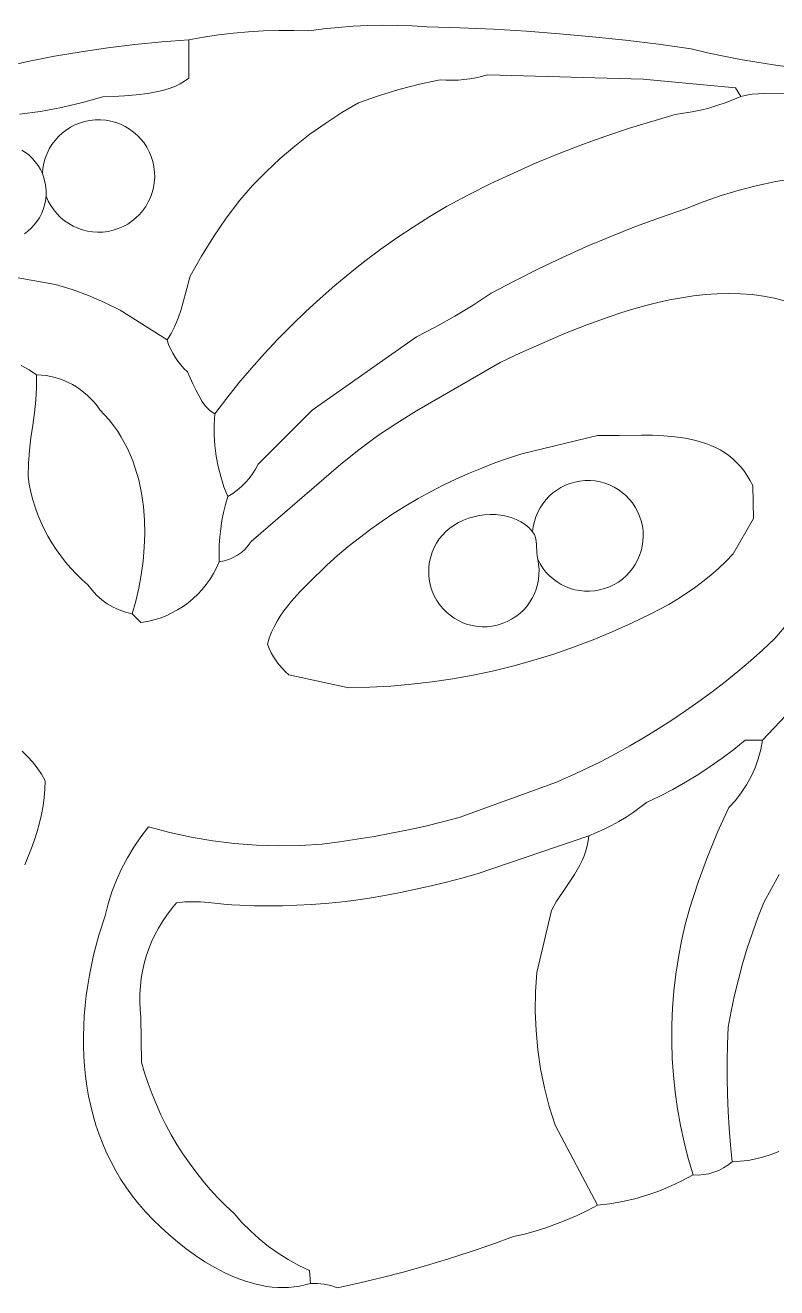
# Model space of a CAD drawing. Header units: inches. Extents: x 37.2 to 70.6, y 17.4 to 61.6.
# Drawn here: x 54.55 to 60.17, y 23.43 to 32.86 of the extents above; entities that cross this region are included whole.
import ezdxf

# ---------------------------------------------------------------- set-up
doc = ezdxf.new("R2010")
doc.units = ezdxf.units.IN
doc.header["$MEASUREMENT"] = 0
doc.layers.add('10_CLOSED_AREAS', color=7, linetype='CONTINUOUS', lineweight=18)
doc.layers.add('20_EXACT_CIRCLES', color=7, linetype='CONTINUOUS', lineweight=18)

msp = doc.modelspace()

# ---------------------------------------------------------------- linework, layer by layer
at = {"layer": '10_CLOSED_AREAS'}
for points in [[(54.3769, 32.5432), (54.5741, 32.588), (54.7723, 32.6278), (54.9714, 32.6624), (55.1714, 32.692), (55.3721, 32.7165), (55.5734, 32.7358), (55.7752, 32.75), (55.8863, 32.7702), (55.9978, 32.7871), (56.1097, 32.8006), (56.222, 32.8107), (56.3345, 32.8174), (56.4472, 32.8207), (56.5599, 32.8206), (56.6727, 32.8171), (56.7824, 32.8319), (56.8923, 32.8436), (57.0026, 32.8522), (57.1129, 32.8576), (57.2234, 32.8598), (57.334, 32.8588), (57.4445, 32.8547), (57.5549, 32.8474), (57.8025, 32.8407), (58.05, 32.8301), (58.2973, 32.8154), (58.5442, 32.7969), (58.7909, 32.7743), (59.0371, 32.7479), (59.2829, 32.7174), (59.5283, 32.6831), (59.6501, 32.6543), (59.7724, 32.6281), (59.8952, 32.6043), (60.0184, 32.583), (60.1421, 32.5642), (60.2661, 32.5478)], [(60.2661, 32.5478), (60.1421, 32.5642), (60.0184, 32.583), (59.8952, 32.6043), (59.7724, 32.6281), (59.6501, 32.6543), (59.5283, 32.6831), (59.2829, 32.7174), (59.0371, 32.7479), (58.7909, 32.7743), (58.5442, 32.7969), (58.2973, 32.8154), (58.05, 32.8301), (57.8025, 32.8407), (57.5549, 32.8474), (57.4445, 32.8547), (57.334, 32.8588), (57.2234, 32.8598), (57.1129, 32.8576), (57.0026, 32.8522), (56.8923, 32.8436), (56.7824, 32.8319), (56.6727, 32.8171), (56.5599, 32.8206), (56.4472, 32.8207), (56.3345, 32.8174), (56.222, 32.8107), (56.1097, 32.8006), (55.9978, 32.7871), (55.8863, 32.7702), (55.7752, 32.75), (55.7752, 32.464), (55.7446, 32.4422), (55.7112, 32.423), (55.6752, 32.406), (55.6371, 32.3912), (55.5971, 32.3784), (55.5556, 32.3675), (55.4697, 32.3505), (55.3818, 32.3391), (55.2947, 32.3319), (55.2112, 32.3277), (55.1339, 32.3253), (54.9804, 32.2822), (54.8252, 32.246), (54.6685, 32.2168), (54.5105, 32.1947)], [(54.5105, 32.1947), (54.6685, 32.2168), (54.8252, 32.246), (54.9804, 32.2822), (55.1339, 32.3253), (55.2112, 32.3277), (55.2947, 32.3319), (55.3818, 32.3391), (55.4697, 32.3505), (55.5556, 32.3675), (55.5971, 32.3784), (55.6371, 32.3912), (55.6752, 32.406), (55.7112, 32.423), (55.7446, 32.4422), (55.7752, 32.464), (55.7752, 32.75), (55.5734, 32.7358), (55.3721, 32.7165), (55.1714, 32.692), (54.9714, 32.6624), (54.7723, 32.6278), (54.5741, 32.588), (54.3769, 32.5432)], [(54.2058, 31.027), (54.7797, 30.9248), (54.9044, 30.8863), (55.0269, 30.8415), (55.1469, 30.7904), (55.2641, 30.7331), (55.6129, 30.5097), (55.6294, 30.5328), (55.6448, 30.5578), (55.6723, 30.6129), (55.6963, 30.6731), (55.7173, 30.7366), (55.7533, 30.8663), (55.7861, 30.9872), (55.8694, 31.1348), (55.9589, 31.2787), (56.0544, 31.4186), (56.1557, 31.5545), (56.2518, 31.6622), (56.3525, 31.7654), (56.4576, 31.8638), (56.567, 31.9574), (56.6805, 32.0459), (56.7979, 32.1293), (56.9191, 32.2074), (57.0439, 32.28), (57.1931, 32.3329), (57.3444, 32.3793), (57.4975, 32.4192), (57.6523, 32.4524), (57.697, 32.4497), (57.7417, 32.4491), (57.7863, 32.4506), (57.8308, 32.4542), (57.875, 32.4599), (57.919, 32.4677), (57.9626, 32.4775), (58.0057, 32.4894), (59.168, 32.4562), (59.8594, 32.3928), (59.8986, 32.3279), (59.9396, 32.3377), (59.9826, 32.3441), (60.0273, 32.3477), (60.0733, 32.3492), (60.2619, 32.3486)], [(60.2619, 32.3486), (60.0733, 32.3492), (60.0273, 32.3477), (59.9826, 32.3441), (59.9396, 32.3377), (59.8986, 32.3279), (59.8398, 32.3028), (59.7802, 32.2801), (59.7197, 32.2597), (59.6585, 32.2417), (59.5967, 32.2261), (59.5343, 32.2129), (59.4714, 32.2021), (59.408, 32.1938), (59.068, 32.0914), (58.8912, 32.0328), (58.716, 31.97), (58.5424, 31.9029), (58.3704, 31.8318), (58.2003, 31.7565), (58.032, 31.6771), (57.8656, 31.5936), (57.7012, 31.5061), (57.5754, 31.4309), (57.4516, 31.3526), (57.3301, 31.2713), (57.2107, 31.187), (57.0936, 31.0997), (56.9788, 31.0095), (56.8664, 30.9164), (56.7564, 30.8205), (56.6489, 30.7219), (56.5439, 30.6205), (56.4415, 30.5164), (56.3417, 30.4098), (56.2446, 30.3005), (56.1503, 30.1887), (56.0587, 30.0745), (55.97, 29.9578), (55.9648, 29.8788), (55.9647, 29.7998), (55.9695, 29.7212), (55.9793, 29.6431), (55.994, 29.5658), (56.0137, 29.4895), (56.0381, 29.4144), (56.0674, 29.3409), (56.1034, 29.3631), (56.1375, 29.3878), (56.1694, 29.415), (56.1992, 29.4445), (56.2266, 29.4762), (56.2516, 29.5099), (56.274, 29.5455), (56.2937, 29.5829), (56.697, 29.9861), (57.4767, 30.5331), (57.6205, 30.6072), (57.7614, 30.6865), (57.8994, 30.7708), (58.0343, 30.86), (58.2095, 30.9526), (58.3865, 31.0412), (58.5654, 31.126), (58.7462, 31.2068), (58.9286, 31.2836), (59.1127, 31.3565), (59.2984, 31.4253), (59.4856, 31.49), (59.6173, 31.5416), (59.7509, 31.5878), (59.8862, 31.6284), (60.0229, 31.6634), (60.161, 31.6928), (60.3002, 31.7166)], [(54.5294, 31.9276), (54.557, 31.9094), (54.583, 31.8887), (54.6072, 31.8657), (54.6293, 31.8404), (54.6493, 31.813), (54.6668, 31.7834), (54.6817, 31.7518), (54.6853, 31.7916), (54.6924, 31.8303), (54.703, 31.8676), (54.7168, 31.9034), (54.7338, 31.9376), (54.7536, 31.9699), (54.7763, 32.0002), (54.8015, 32.0283), (54.8291, 32.054), (54.8589, 32.0772), (54.8909, 32.0977), (54.9247, 32.1153), (54.9603, 32.1298), (54.9974, 32.1411), (55.0359, 32.149), (55.0756, 32.1533), (55.1156, 32.1539), (55.1547, 32.1507), (55.193, 32.144), (55.23, 32.1339), (55.2657, 32.1205), (55.2999, 32.104), (55.3323, 32.0846), (55.3629, 32.0624), (55.3913, 32.0376), (55.4174, 32.0102), (55.4411, 31.9806), (55.462, 31.9487), (55.4801, 31.9148), (55.4951, 31.879), (55.5069, 31.8415), (55.5152, 31.8025), (55.5198, 31.7628), (55.5207, 31.7235), (55.5179, 31.6848), (55.5116, 31.6469), (55.502, 31.61), (55.4891, 31.5743), (55.4731, 31.5401), (55.4541, 31.5074), (55.4323, 31.4766), (55.4078, 31.4478), (55.3807, 31.4213), (55.3511, 31.3972), (55.3193, 31.3757), (55.2852, 31.3571), (55.2491, 31.3416), (55.2111, 31.3293), (55.1721, 31.3207), (55.1331, 31.3158), (55.0943, 31.3146), (55.0559, 31.317), (55.0183, 31.3228), (54.9815, 31.332), (54.9457, 31.3444), (54.9113, 31.36), (54.8785, 31.3785), (54.8473, 31.4), (54.8182, 31.4242), (54.7912, 31.4512), (54.7666, 31.4807), (54.7446, 31.5127), (54.7255, 31.547), (54.7094, 31.5836), (54.7053, 31.5489), (54.6982, 31.5152), (54.6881, 31.4828), (54.6753, 31.4518), (54.6597, 31.4223), (54.6417, 31.3944), (54.6213, 31.3683), (54.5988, 31.3442), (54.5742, 31.3222), (54.5476, 31.3024)], [(60.3002, 31.7166), (60.161, 31.6928), (60.0229, 31.6634), (59.8862, 31.6284), (59.7509, 31.5878), (59.6173, 31.5416), (59.4856, 31.49), (59.2984, 31.4253), (59.1127, 31.3565), (58.9286, 31.2836), (58.7462, 31.2068), (58.5654, 31.126), (58.3865, 31.0412), (58.2095, 30.9526), (58.0343, 30.86), (57.8994, 30.7708), (57.7614, 30.6865), (57.6205, 30.6072), (57.4767, 30.5331), (56.697, 29.9861), (56.2937, 29.5829), (56.274, 29.5455), (56.2516, 29.5099), (56.2266, 29.4762), (56.1992, 29.4445), (56.1694, 29.415), (56.1375, 29.3878), (56.1034, 29.3631), (56.0674, 29.3409), (56.0501, 29.2815), (56.0354, 29.2216), (56.0232, 29.1611), (56.0138, 29.1002), (56.007, 29.0389), (56.0028, 28.9774), (56.0013, 28.9157), (56.0025, 28.8539), (56.039, 28.86), (56.0741, 28.8703), (56.1076, 28.8844), (56.1392, 28.9022), (56.1686, 28.9234), (56.1954, 28.948), (56.2194, 28.9756), (56.2402, 29.0061), (56.9118, 29.5824), (57.0465, 29.6905), (57.1854, 29.7931), (57.3285, 29.8898), (57.4754, 29.9807), (58.102, 30.342), (58.2534, 30.4126), (58.4124, 30.4843), (58.5776, 30.5551), (58.7479, 30.623), (58.922, 30.686), (59.0102, 30.7151), (59.0989, 30.7422), (59.188, 30.767), (59.2773, 30.7894), (59.3666, 30.809), (59.456, 30.8256), (59.545, 30.8391), (59.6338, 30.849), (59.722, 30.8552), (59.8095, 30.8574), (59.8962, 30.8554), (59.982, 30.8489), (60.0666, 30.8376), (60.15, 30.8214), (60.232, 30.8)], [(54.5228, 30.3181), (54.5828, 30.2865), (54.6389, 30.25), (54.6743, 30.2478), (54.7094, 30.2435), (54.7439, 30.2372), (54.7779, 30.2289), (54.8111, 30.2186), (54.8437, 30.2065), (54.8754, 30.1924), (54.9063, 30.1765), (54.9361, 30.1589), (54.9649, 30.1395), (54.9925, 30.1184), (55.019, 30.0957), (55.0441, 30.0714), (55.0678, 30.0455), (55.0901, 30.0182), (55.1108, 29.9893), (55.147, 29.9516), (55.1809, 29.9125), (55.2124, 29.8722), (55.2418, 29.8307), (55.2689, 29.7881), (55.2939, 29.7445), (55.3169, 29.6999), (55.3377, 29.6544), (55.3566, 29.608), (55.3736, 29.5609), (55.3886, 29.5131), (55.4018, 29.4646), (55.4228, 29.366), (55.4371, 29.2657), (55.4449, 29.1642), (55.4467, 29.0619), (55.4429, 28.9596), (55.4338, 28.8576), (55.42, 28.7565), (55.4016, 28.6569), (55.3792, 28.5593), (55.3532, 28.4643), (55.4181, 28.3993), (55.4668, 28.4077), (55.5144, 28.4192), (55.5608, 28.4337), (55.606, 28.4511), (55.6497, 28.4714), (55.692, 28.4944), (55.7325, 28.52), (55.7713, 28.5482), (55.8082, 28.5788), (55.843, 28.6118), (55.8757, 28.6471), (55.9061, 28.6845), (55.9341, 28.724), (55.9596, 28.7654), (55.9824, 28.8088), (56.0025, 28.8539), (56.0013, 28.9157), (56.0028, 28.9774), (56.007, 29.0389), (56.0138, 29.1002), (56.0232, 29.1611), (56.0354, 29.2216), (56.0501, 29.2815), (56.0674, 29.3409), (56.0381, 29.4144), (56.0137, 29.4895), (55.994, 29.5658), (55.9793, 29.6431), (55.9695, 29.7212), (55.9647, 29.7998), (55.9648, 29.8788), (55.97, 29.9578), (55.9509, 29.9701), (55.9331, 29.9841), (55.9013, 30.0165), (55.8737, 30.0537), (55.8494, 30.0946), (55.8273, 30.138), (55.8065, 30.1829), (55.7651, 30.2723), (55.7394, 30.2972), (55.7156, 30.3238), (55.6935, 30.3517), (55.6734, 30.381), (55.6552, 30.4115), (55.639, 30.4432), (55.6249, 30.476), (55.6129, 30.5097), (55.2641, 30.7331), (55.1469, 30.7904), (55.0269, 30.8415), (54.9044, 30.8863), (54.7797, 30.9248), (54.2058, 31.027)], [(60.232, 30.8), (60.15, 30.8214), (60.0666, 30.8376), (59.982, 30.8489), (59.8962, 30.8554), (59.8095, 30.8574), (59.722, 30.8552), (59.6338, 30.849), (59.545, 30.8391), (59.456, 30.8256), (59.3666, 30.809), (59.2773, 30.7894), (59.188, 30.767), (59.0989, 30.7422), (59.0102, 30.7151), (58.922, 30.686), (58.7479, 30.623), (58.5776, 30.5551), (58.4124, 30.4843), (58.2534, 30.4126), (58.102, 30.342), (57.4754, 29.9807), (57.3285, 29.8898), (57.1854, 29.7931), (57.0465, 29.6905), (56.9118, 29.5824), (56.2402, 29.0061), (56.2194, 28.9756), (56.1954, 28.948), (56.1686, 28.9234), (56.1392, 28.9022), (56.1076, 28.8844), (56.0741, 28.8703), (56.039, 28.86), (56.0025, 28.8539), (55.9824, 28.8088), (55.9596, 28.7654), (55.9341, 28.724), (55.9061, 28.6845), (55.8757, 28.6471), (55.843, 28.6118), (55.8082, 28.5788), (55.7713, 28.5482), (55.7325, 28.52), (55.692, 28.4944), (55.6497, 28.4714), (55.606, 28.4511), (55.5608, 28.4337), (55.5144, 28.4192), (55.4668, 28.4077), (55.4181, 28.3993), (55.3532, 28.4643), (55.3034, 28.4766), (55.2555, 28.4936), (55.2096, 28.5151), (55.1661, 28.5408), (55.1253, 28.5706), (55.0874, 28.6042), (55.0528, 28.6415), (55.0218, 28.6823), (54.9771, 28.7217), (54.9344, 28.763), (54.8937, 28.8061), (54.8552, 28.8509), (54.8189, 28.8972), (54.7848, 28.9452), (54.7529, 28.9946), (54.7233, 29.0453), (54.6961, 29.0974), (54.6712, 29.1507), (54.6488, 29.2051), (54.6289, 29.2605), (54.6115, 29.317), (54.5967, 29.3743), (54.5845, 29.4324), (54.5749, 29.4913), (54.5774, 29.5892), (54.5853, 29.6852), (54.5968, 29.7798), (54.6098, 29.8735), (54.6225, 29.9669), (54.6329, 30.0604), (54.639, 30.1546), (54.6389, 30.25), (54.5828, 30.2865), (54.5228, 30.3181)], [(60.1814, 24.4494), (60.1259, 24.4278), (60.0691, 24.4096), (60.0114, 24.395), (59.9528, 24.3841), (59.8935, 24.3769), (59.8337, 24.3734), (59.8025, 24.3486), (59.7692, 24.3272), (59.7341, 24.3093), (59.6974, 24.295), (59.6596, 24.2845), (59.6208, 24.2777), (59.5813, 24.2748), (59.5415, 24.276), (59.4583, 24.2307), (59.373, 24.1902), (59.2857, 24.1544), (59.1967, 24.1234), (59.1062, 24.0973), (59.0142, 24.0761), (58.9212, 24.0598), (58.8272, 24.0487), (58.7527, 24.0097), (58.677, 23.9735), (58.6, 23.94), (58.5219, 23.9093), (58.4428, 23.8814), (58.3627, 23.8563), (58.2818, 23.8341), (58.2, 23.8148), (58.0391, 23.7562), (57.8772, 23.7006), (57.7142, 23.6482), (57.5504, 23.5989), (57.3856, 23.5527), (57.22, 23.5096), (57.0535, 23.4697), (56.8863, 23.4329), (56.8374, 23.4492), (56.7871, 23.4599), (56.7359, 23.465), (56.6843, 23.4643), (56.6435, 23.4535), (56.6027, 23.4452), (56.5618, 23.4393), (56.521, 23.4358), (56.4803, 23.4345), (56.4396, 23.4353), (56.3991, 23.4382), (56.3587, 23.4432), (56.2784, 23.4586), (56.1991, 23.4811), (56.121, 23.5098), (56.0443, 23.5442), (55.9693, 23.5835), (55.8961, 23.6271), (55.825, 23.6742), (55.7563, 23.7243), (55.6902, 23.7767), (55.6269, 23.8306), (55.5667, 23.8854), (55.5097, 23.9405), (55.4549, 23.9975), (55.4035, 24.0563), (55.3553, 24.1166), (55.3104, 24.1785), (55.2687, 24.2418), (55.2301, 24.3066), (55.1945, 24.3726), (55.1621, 24.4399), (55.1325, 24.5082), (55.1059, 24.5777), (55.0822, 24.6481), (55.0612, 24.7194), (55.0431, 24.7915), (55.0276, 24.8644), (55.0148, 24.9379), (55.0045, 25.012), (54.9969, 25.0866), (54.9917, 25.1616), (54.9889, 25.2369), (54.9885, 25.3125), (54.9905, 25.3883), (54.9947, 25.4641), (55.0012, 25.54), (55.0098, 25.6158), (55.0206, 25.6914), (55.0334, 25.7668), (55.0482, 25.8419), (55.065, 25.9166), (55.1042, 26.0645), (55.1506, 26.2098), (55.1736, 26.3004), (55.2018, 26.3892), (55.2352, 26.4761), (55.2735, 26.5608), (55.3168, 26.6431), (55.3649, 26.7227), (55.4176, 26.7996), (55.475, 26.8734), (55.6337, 26.8317), (55.794, 26.7973), (55.9555, 26.7702), (56.1179, 26.7506), (56.2811, 26.7383), (56.4448, 26.7334), (56.6087, 26.7359), (56.7725, 26.7459), (56.9019, 26.7623), (57.031, 26.7812), (57.1597, 26.8024), (57.2879, 26.826), (57.4157, 26.852), (57.543, 26.8804), (57.6697, 26.9112), (57.7959, 26.9443), (58.521, 27.2071), (58.6334, 27.2568), (58.7446, 27.309), (58.8545, 27.3635), (58.9631, 27.4204), (59.0704, 27.4797), (59.1763, 27.5413), (59.2809, 27.6052), (59.3839, 27.6714), (59.4855, 27.7398), (59.5856, 27.8104), (59.6841, 27.8833), (59.7811, 27.9583), (59.8764, 28.0355), (59.97, 28.1148), (60.0619, 28.1962), (60.1521, 28.2796), (60.2247, 28.365)], [(60.2247, 28.365), (60.1521, 28.2796), (60.0619, 28.1962), (59.97, 28.1148), (59.8764, 28.0355), (59.7811, 27.9583), (59.6841, 27.8833), (59.5856, 27.8104), (59.4855, 27.7398), (59.3839, 27.6714), (59.2809, 27.6052), (59.1763, 27.5413), (59.0704, 27.4797), (58.9631, 27.4204), (58.8545, 27.3635), (58.7446, 27.309), (58.6334, 27.2568), (58.521, 27.2071), (57.7959, 26.9443), (57.6697, 26.9112), (57.543, 26.8804), (57.4157, 26.852), (57.2879, 26.826), (57.1597, 26.8024), (57.031, 26.7812), (56.9019, 26.7623), (56.7725, 26.7459), (56.6087, 26.7359), (56.4448, 26.7334), (56.2811, 26.7383), (56.1179, 26.7506), (55.9555, 26.7702), (55.794, 26.7973), (55.6337, 26.8317), (55.475, 26.8734), (55.4176, 26.7996), (55.3649, 26.7227), (55.3168, 26.6431), (55.2735, 26.5608), (55.2352, 26.4761), (55.2018, 26.3892), (55.1736, 26.3004), (55.1506, 26.2098), (55.1042, 26.0645), (55.065, 25.9166), (55.0482, 25.8419), (55.0334, 25.7668), (55.0206, 25.6914), (55.0098, 25.6158), (55.0012, 25.54), (54.9947, 25.4641), (54.9905, 25.3883), (54.9885, 25.3125), (54.9889, 25.2369), (54.9917, 25.1616), (54.9969, 25.0866), (55.0045, 25.012), (55.0148, 24.9379), (55.0276, 24.8644), (55.0431, 24.7915), (55.0612, 24.7194), (55.0822, 24.6481), (55.1059, 24.5777), (55.1325, 24.5082), (55.1621, 24.4399), (55.1945, 24.3726), (55.2301, 24.3066), (55.2687, 24.2418), (55.3104, 24.1785), (55.3553, 24.1166), (55.4035, 24.0563), (55.4549, 23.9975), (55.5097, 23.9405), (55.5667, 23.8854), (55.6269, 23.8306), (55.6902, 23.7767), (55.7563, 23.7243), (55.825, 23.6742), (55.8961, 23.6271), (55.9693, 23.5835), (56.0443, 23.5442), (56.121, 23.5098), (56.1991, 23.4811), (56.2784, 23.4586), (56.3587, 23.4432), (56.3991, 23.4382), (56.4396, 23.4353), (56.4803, 23.4345), (56.521, 23.4358), (56.5618, 23.4393), (56.6027, 23.4452), (56.6435, 23.4535), (56.6843, 23.4643), (56.6776, 23.5617), (56.597, 23.6002), (56.5189, 23.6431), (56.4435, 23.6904), (56.371, 23.7418), (56.3016, 23.7973), (56.2353, 23.8567), (56.1725, 23.9199), (56.1133, 23.9868), (56.052, 24.0448), (55.9929, 24.1048), (55.9361, 24.1668), (55.8815, 24.2306), (55.8294, 24.2963), (55.7796, 24.3637), (55.7322, 24.4327), (55.6873, 24.5033), (55.6449, 24.5755), (55.6051, 24.6491), (55.5678, 24.7241), (55.5332, 24.8005), (55.5013, 24.8781), (55.472, 24.957), (55.4455, 25.0369), (55.4218, 25.1179), (55.4181, 25.4527), (55.4123, 25.5108), (55.4097, 25.5688), (55.4102, 25.6265), (55.4137, 25.684), (55.4204, 25.7411), (55.43, 25.7976), (55.4426, 25.8534), (55.4582, 25.9085), (55.4766, 25.9626), (55.4979, 26.0158), (55.5221, 26.0678), (55.549, 26.1185), (55.5787, 26.1679), (55.6111, 26.2157), (55.6462, 26.262), (55.6839, 26.3065), (55.7454, 26.3138), (55.8051, 26.3157), (55.8636, 26.3136), (55.9215, 26.3088), (56.0375, 26.2963), (56.0966, 26.2913), (56.1573, 26.2889), (56.2637, 26.2854), (56.3701, 26.2842), (56.4765, 26.2852), (56.5828, 26.2886), (56.6891, 26.2942), (56.7952, 26.302), (56.9011, 26.3122), (57.0068, 26.3246), (57.1234, 26.3426), (57.2396, 26.3626), (57.3554, 26.3845), (57.4708, 26.4083), (57.5858, 26.4341), (57.7004, 26.4618), (57.8145, 26.4914), (57.9281, 26.5229), (58.7622, 26.8084), (58.8204, 26.8316), (58.8774, 26.8572), (58.9333, 26.885), (58.9881, 26.915), (59.0415, 26.9472), (59.0936, 26.9816), (59.1444, 27.0182), (59.1936, 27.0568), (59.2925, 27.1036), (59.3896, 27.1538), (59.4849, 27.2073), (59.5783, 27.264), (59.6697, 27.3238), (59.759, 27.3868), (59.8462, 27.4528), (59.9311, 27.5219), (60.0609, 27.5227), (60.3642, 27.8428)], [(60.3642, 27.8428), (60.0609, 27.5227), (60.0478, 27.4519), (60.0291, 27.3827), (60.005, 27.3155), (59.9757, 27.2505), (59.9412, 27.1881), (59.9019, 27.1285), (59.8577, 27.072), (59.8089, 27.0191), (59.7253, 26.8358), (59.6487, 26.6497), (59.579, 26.4607), (59.5165, 26.2693), (59.4837, 26.1464), (59.4554, 26.0228), (59.4318, 25.8985), (59.4128, 25.7736), (59.3983, 25.6482), (59.3884, 25.5226), (59.3831, 25.3967), (59.3824, 25.2708), (59.3863, 25.1449), (59.3947, 25.0192), (59.4078, 24.8938), (59.4253, 24.7689), (59.4475, 24.6445), (59.4743, 24.5208), (59.5056, 24.3979), (59.5415, 24.276), (59.5813, 24.2748), (59.6208, 24.2777), (59.6596, 24.2845), (59.6974, 24.295), (59.7341, 24.3093), (59.7692, 24.3272), (59.8025, 24.3486), (59.8337, 24.3734), (59.8208, 24.4986), (59.8105, 24.6241), (59.8029, 24.7497), (59.7979, 24.8754), (59.7956, 25.0012), (59.7959, 25.127), (59.7989, 25.2529), (59.8045, 25.3786), (59.8265, 25.498), (59.8518, 25.6166), (59.8803, 25.7345), (59.912, 25.8515), (59.9469, 25.9676), (59.985, 26.0827), (60.0263, 26.1968), (60.0707, 26.3097), (60.1265, 26.4151), (60.1845, 26.5192)], [(54.53, 27.4386), (54.5713, 27.4009), (54.6094, 27.36), (54.6439, 27.3159), (54.6747, 27.2689), (54.7016, 27.2192), (54.7008, 27.1564), (54.6958, 27.0934), (54.6872, 27.0302), (54.6751, 26.967), (54.66, 26.9038), (54.6422, 26.8407), (54.622, 26.7779), (54.5997, 26.7154), (54.5503, 26.5918)], [(54.5503, 26.5918), (54.5997, 26.7154), (54.622, 26.7779), (54.6422, 26.8407), (54.66, 26.9038), (54.6751, 26.967), (54.6872, 27.0302), (54.6958, 27.0934), (54.7008, 27.1564), (54.7016, 27.2192), (54.6747, 27.2689), (54.6439, 27.3159), (54.6094, 27.36), (54.5713, 27.4009), (54.53, 27.4386)], [(60.1845, 26.5192), (60.1265, 26.4151), (60.0707, 26.3097), (60.0263, 26.1968), (59.985, 26.0827), (59.9469, 25.9676), (59.912, 25.8515), (59.8803, 25.7345), (59.8518, 25.6166), (59.8265, 25.498), (59.8045, 25.3786), (59.7989, 25.2529), (59.7959, 25.127), (59.7956, 25.0012), (59.7979, 24.8754), (59.8029, 24.7497), (59.8105, 24.6241), (59.8208, 24.4986), (59.8337, 24.3734), (59.8935, 24.3769), (59.9528, 24.3841), (60.0114, 24.395), (60.0691, 24.4096), (60.1259, 24.4278), (60.1814, 24.4494)]]:
    msp.add_lwpolyline(points, dxfattribs=at)
for points in [[(59.8986, 32.3279), (59.8594, 32.3928), (59.168, 32.4562), (58.0057, 32.4894), (57.9626, 32.4775), (57.919, 32.4677), (57.875, 32.4599), (57.8308, 32.4542), (57.7863, 32.4506), (57.7417, 32.4491), (57.697, 32.4497), (57.6523, 32.4524), (57.4975, 32.4192), (57.3444, 32.3793), (57.1931, 32.3329), (57.0439, 32.28), (56.9191, 32.2074), (56.7979, 32.1293), (56.6805, 32.0459), (56.567, 31.9574), (56.4576, 31.8638), (56.3525, 31.7654), (56.2518, 31.6622), (56.1557, 31.5545), (56.0544, 31.4186), (55.9589, 31.2787), (55.8694, 31.1348), (55.7861, 30.9872), (55.7533, 30.8663), (55.7173, 30.7366), (55.6963, 30.6731), (55.6723, 30.6129), (55.6448, 30.5578), (55.6294, 30.5328), (55.6129, 30.5097), (55.6249, 30.476), (55.639, 30.4432), (55.6552, 30.4115), (55.6734, 30.381), (55.6935, 30.3517), (55.7156, 30.3238), (55.7394, 30.2972), (55.7651, 30.2723), (55.8065, 30.1829), (55.8273, 30.138), (55.8494, 30.0946), (55.8737, 30.0537), (55.9013, 30.0165), (55.9331, 29.9841), (55.9509, 29.9701), (55.97, 29.9578), (56.0587, 30.0745), (56.1503, 30.1887), (56.2446, 30.3005), (56.3417, 30.4098), (56.4415, 30.5164), (56.5439, 30.6205), (56.6489, 30.7219), (56.7564, 30.8205), (56.8664, 30.9164), (56.9788, 31.0095), (57.0936, 31.0997), (57.2107, 31.187), (57.3301, 31.2713), (57.4516, 31.3526), (57.5754, 31.4309), (57.7012, 31.5061), (57.8656, 31.5936), (58.032, 31.6771), (58.2003, 31.7565), (58.3704, 31.8318), (58.5424, 31.9029), (58.716, 31.97), (58.8912, 32.0328), (59.068, 32.0914), (59.408, 32.1938), (59.4714, 32.2021), (59.5343, 32.2129), (59.5967, 32.2261), (59.6585, 32.2417), (59.7197, 32.2597), (59.7802, 32.2801), (59.8398, 32.3028)], [(54.6817, 31.7518), (54.6959, 31.7112), (54.7054, 31.6693), (54.7098, 31.6266), (54.7094, 31.5836), (54.7255, 31.547), (54.7446, 31.5127), (54.7666, 31.4807), (54.7912, 31.4512), (54.8182, 31.4242), (54.8473, 31.4), (54.8785, 31.3785), (54.9113, 31.36), (54.9457, 31.3444), (54.9815, 31.332), (55.0183, 31.3228), (55.0559, 31.317), (55.0943, 31.3146), (55.1331, 31.3158), (55.1721, 31.3207), (55.2111, 31.3293), (55.2491, 31.3416), (55.2852, 31.3571), (55.3193, 31.3757), (55.3511, 31.3972), (55.3807, 31.4213), (55.4078, 31.4478), (55.4323, 31.4766), (55.4541, 31.5074), (55.4731, 31.5401), (55.4891, 31.5743), (55.502, 31.61), (55.5116, 31.6469), (55.5179, 31.6848), (55.5207, 31.7235), (55.5198, 31.7628), (55.5152, 31.8025), (55.5069, 31.8415), (55.4951, 31.879), (55.4801, 31.9148), (55.462, 31.9487), (55.4411, 31.9806), (55.4174, 32.0102), (55.3913, 32.0376), (55.3629, 32.0624), (55.3323, 32.0846), (55.2999, 32.104), (55.2657, 32.1205), (55.23, 32.1339), (55.193, 32.144), (55.1547, 32.1507), (55.1156, 32.1539), (55.0756, 32.1533), (55.0359, 32.149), (54.9974, 32.1411), (54.9603, 32.1298), (54.9247, 32.1153), (54.8909, 32.0977), (54.8589, 32.0772), (54.8291, 32.054), (54.8015, 32.0283), (54.7763, 32.0002), (54.7536, 31.9699), (54.7338, 31.9376), (54.7168, 31.9034), (54.703, 31.8676), (54.6924, 31.8303), (54.6853, 31.7916)], [(55.3532, 28.4643), (55.3792, 28.5593), (55.4016, 28.6569), (55.42, 28.7565), (55.4338, 28.8576), (55.4429, 28.9596), (55.4467, 29.0619), (55.4449, 29.1642), (55.4371, 29.2657), (55.4228, 29.366), (55.4018, 29.4646), (55.3886, 29.5131), (55.3736, 29.5609), (55.3566, 29.608), (55.3377, 29.6544), (55.3169, 29.6999), (55.2939, 29.7445), (55.2689, 29.7881), (55.2418, 29.8307), (55.2124, 29.8722), (55.1809, 29.9125), (55.147, 29.9516), (55.1108, 29.9893), (55.0901, 30.0182), (55.0678, 30.0455), (55.0441, 30.0714), (55.019, 30.0957), (54.9925, 30.1184), (54.9649, 30.1395), (54.9361, 30.1589), (54.9063, 30.1765), (54.8754, 30.1924), (54.8437, 30.2065), (54.8111, 30.2186), (54.7779, 30.2289), (54.7439, 30.2372), (54.7094, 30.2435), (54.6743, 30.2478), (54.6389, 30.25), (54.639, 30.1546), (54.6329, 30.0604), (54.6225, 29.9669), (54.6098, 29.8735), (54.5968, 29.7798), (54.5853, 29.6852), (54.5774, 29.5892), (54.5749, 29.4913), (54.5845, 29.4324), (54.5967, 29.3743), (54.6115, 29.317), (54.6289, 29.2605), (54.6488, 29.2051), (54.6712, 29.1507), (54.6961, 29.0974), (54.7233, 29.0453), (54.7529, 28.9946), (54.7848, 28.9452), (54.8189, 28.8972), (54.8552, 28.8509), (54.8937, 28.8061), (54.9344, 28.763), (54.9771, 28.7217), (55.0218, 28.6823), (55.0528, 28.6415), (55.0874, 28.6042), (55.1253, 28.5706), (55.1661, 28.5408), (55.2096, 28.5151), (55.2555, 28.4936), (55.3034, 28.4766)], [(58.263, 29.6584), (58.8272, 29.7954), (58.9886, 29.7977), (59.1554, 29.7998), (59.2393, 29.7987), (59.3227, 29.7949), (59.4048, 29.7877), (59.4852, 29.7761), (59.5631, 29.7593), (59.638, 29.7364), (59.6741, 29.7224), (59.7092, 29.7065), (59.7432, 29.6888), (59.776, 29.6689), (59.8076, 29.6469), (59.8378, 29.6226), (59.8667, 29.5959), (59.8941, 29.5668), (59.9199, 29.535), (59.9441, 29.5005), (59.9666, 29.4632), (59.9873, 29.423), (59.9922, 29.1758), (59.8407, 28.9117), (59.7871, 28.8569), (59.7314, 28.8042), (59.6739, 28.7537), (59.6145, 28.7055), (59.5533, 28.6595), (59.4903, 28.6158), (59.4258, 28.5746), (59.3596, 28.5357), (59.2212, 28.4627), (59.0808, 28.3941), (58.9386, 28.3299), (58.7947, 28.2702), (58.6491, 28.215), (58.502, 28.1644), (58.3535, 28.1183), (58.2037, 28.0768), (58.0526, 28.0399), (57.9005, 28.0076), (57.7474, 27.98), (57.5934, 27.9571), (57.4387, 27.9389), (57.2832, 27.9255), (57.1272, 27.9169), (56.9708, 27.913), (56.522, 28.0097), (56.496, 28.0338), (56.4717, 28.0593), (56.449, 28.0863), (56.4281, 28.1146), (56.4091, 28.1442), (56.3919, 28.1749), (56.3766, 28.2067), (56.3633, 28.2396), (56.3767, 28.2843), (56.3932, 28.3274), (56.4125, 28.3691), (56.4343, 28.4094), (56.4584, 28.4484), (56.4846, 28.4864), (56.5421, 28.5593), (56.605, 28.6291), (56.6714, 28.6967), (56.8066, 28.829), (56.8858, 28.8994), (56.9668, 28.9676), (57.0496, 29.0333), (57.1341, 29.0967), (57.2202, 29.1576), (57.308, 29.216), (57.3974, 29.272), (57.4882, 29.3254), (57.5805, 29.3763), (57.6743, 29.4246), (57.7693, 29.4703), (57.8657, 29.5133), (57.9633, 29.5537), (58.062, 29.5913), (58.162, 29.6262)], [(58.3811, 28.8725), (58.388, 28.8343), (58.3913, 28.7961), (58.391, 28.7584), (58.3873, 28.7212), (58.3803, 28.6847), (58.37, 28.6492), (58.3567, 28.6148), (58.3405, 28.5819), (58.3213, 28.5505), (58.2995, 28.5209), (58.2749, 28.4932), (58.2479, 28.4678), (58.2185, 28.4447), (58.1867, 28.4242), (58.1528, 28.4066), (58.1168, 28.3919), (58.0796, 28.3807), (58.0421, 28.3731), (58.0045, 28.369), (57.9671, 28.3684), (57.9301, 28.3712), (57.8936, 28.3773), (57.858, 28.3865), (57.8234, 28.3989), (57.79, 28.4143), (57.7581, 28.4326), (57.7278, 28.4538), (57.6994, 28.4778), (57.6731, 28.5044), (57.6491, 28.5336), (57.6277, 28.5652), (57.609, 28.5993), (57.5935, 28.635), (57.5817, 28.6714), (57.5733, 28.7082), (57.5685, 28.7453), (57.567, 28.7824), (57.5688, 28.8193), (57.5739, 28.8558), (57.5822, 28.8916), (57.5937, 28.9265), (57.6083, 28.9603), (57.6258, 28.9928), (57.6463, 29.0238), (57.6697, 29.053), (57.696, 29.0801), (57.725, 29.1051), (57.7567, 29.1276), (57.7909, 29.1474), (57.8271, 29.1646), (57.865, 29.1789), (57.9041, 29.1904), (57.9442, 29.1989), (57.9849, 29.2044), (58.0258, 29.2069), (58.0666, 29.2062), (58.1068, 29.2022), (58.1462, 29.195), (58.1843, 29.1844), (58.2208, 29.1704), (58.2554, 29.1528), (58.2876, 29.1317), (58.3171, 29.1069), (58.3436, 29.0784), (58.3483, 29.1168), (58.3564, 29.1539), (58.3677, 29.1897), (58.3821, 29.224), (58.3994, 29.2566), (58.4194, 29.2874), (58.442, 29.3163), (58.467, 29.3429), (58.4943, 29.3673), (58.5236, 29.3892), (58.5549, 29.4085), (58.5879, 29.425), (58.6226, 29.4386), (58.6586, 29.449), (58.696, 29.4563), (58.7344, 29.4601), (58.773, 29.4603), (58.8109, 29.457), (58.8479, 29.4503), (58.8837, 29.4404), (58.9183, 29.4275), (58.9514, 29.4115), (58.9829, 29.3928), (59.0125, 29.3714), (59.0402, 29.3475), (59.0656, 29.3212), (59.0888, 29.2926), (59.1093, 29.262), (59.1272, 29.2293), (59.1422, 29.1949), (59.1541, 29.1588), (59.1628, 29.1212), (59.1679, 29.0829), (59.1695, 29.0449), (59.1676, 29.0074), (59.1624, 28.9706), (59.1539, 28.9346), (59.1423, 28.8997), (59.1278, 28.8661), (59.1103, 28.834), (59.0901, 28.8035), (59.0673, 28.7749), (59.0419, 28.7483), (59.0141, 28.724), (58.9841, 28.7021), (58.9518, 28.6829), (58.9175, 28.6665), (58.8813, 28.6531), (58.844, 28.6431), (58.8065, 28.6367), (58.7691, 28.6337), (58.7319, 28.6342), (58.6951, 28.638), (58.6591, 28.6451), (58.6239, 28.6552), (58.5898, 28.6685), (58.557, 28.6846), (58.5257, 28.7036), (58.4961, 28.7254), (58.4684, 28.7498), (58.4429, 28.7769), (58.4197, 28.8064), (58.399, 28.8383)], [(58.3436, 29.0784), (58.3562, 29.058), (58.3645, 29.0342), (58.3694, 29.008), (58.3721, 28.9803), (58.3749, 28.9239), (58.3771, 28.8971), (58.3811, 28.8725), (58.399, 28.8383), (58.4197, 28.8064), (58.4429, 28.7769), (58.4684, 28.7498), (58.4961, 28.7254), (58.5257, 28.7036), (58.557, 28.6846), (58.5898, 28.6685), (58.6239, 28.6552), (58.6591, 28.6451), (58.6951, 28.638), (58.7319, 28.6342), (58.7691, 28.6337), (58.8065, 28.6367), (58.844, 28.6431), (58.8813, 28.6531), (58.9175, 28.6665), (58.9518, 28.6829), (58.9841, 28.7021), (59.0141, 28.724), (59.0419, 28.7483), (59.0673, 28.7749), (59.0901, 28.8035), (59.1103, 28.834), (59.1278, 28.8661), (59.1423, 28.8997), (59.1539, 28.9346), (59.1624, 28.9706), (59.1676, 29.0074), (59.1695, 29.0449), (59.1679, 29.0829), (59.1628, 29.1212), (59.1541, 29.1588), (59.1422, 29.1949), (59.1272, 29.2293), (59.1093, 29.262), (59.0888, 29.2926), (59.0656, 29.3212), (59.0402, 29.3475), (59.0125, 29.3714), (58.9829, 29.3928), (58.9514, 29.4115), (58.9183, 29.4275), (58.8837, 29.4404), (58.8479, 29.4503), (58.8109, 29.457), (58.773, 29.4603), (58.7344, 29.4601), (58.696, 29.4563), (58.6586, 29.449), (58.6226, 29.4386), (58.5879, 29.425), (58.5549, 29.4085), (58.5236, 29.3892), (58.4943, 29.3673), (58.467, 29.3429), (58.442, 29.3163), (58.4194, 29.2874), (58.3994, 29.2566), (58.3821, 29.224), (58.3677, 29.1897), (58.3564, 29.1539), (58.3483, 29.1168)], [(58.5116, 24.6471), (58.8272, 24.0487), (58.9212, 24.0598), (59.0142, 24.0761), (59.1062, 24.0973), (59.1967, 24.1234), (59.2857, 24.1544), (59.373, 24.1902), (59.4583, 24.2307), (59.5415, 24.276), (59.5056, 24.3979), (59.4743, 24.5208), (59.4475, 24.6445), (59.4253, 24.7689), (59.4078, 24.8938), (59.3947, 25.0192), (59.3863, 25.1449), (59.3824, 25.2708), (59.3831, 25.3967), (59.3884, 25.5226), (59.3983, 25.6482), (59.4128, 25.7736), (59.4318, 25.8985), (59.4554, 26.0228), (59.4837, 26.1464), (59.5165, 26.2693), (59.579, 26.4607), (59.6487, 26.6497), (59.7253, 26.8358), (59.8089, 27.0191), (59.8577, 27.072), (59.9019, 27.1285), (59.9412, 27.1881), (59.9757, 27.2505), (60.005, 27.3155), (60.0291, 27.3827), (60.0478, 27.4519), (60.0609, 27.5227), (59.9311, 27.5219), (59.8462, 27.4528), (59.759, 27.3868), (59.6697, 27.3238), (59.5783, 27.264), (59.4849, 27.2073), (59.3896, 27.1538), (59.2925, 27.1036), (59.1936, 27.0568), (59.1444, 27.0182), (59.0936, 26.9816), (59.0415, 26.9472), (58.9881, 26.915), (58.9333, 26.885), (58.8774, 26.8572), (58.8204, 26.8316), (58.7622, 26.8084), (58.7588, 26.7696), (58.7517, 26.7317), (58.7415, 26.6947), (58.7285, 26.6584), (58.713, 26.6228), (58.6953, 26.5878), (58.6553, 26.5193), (58.6112, 26.452), (58.5661, 26.3853), (58.5227, 26.3185), (58.4842, 26.2508), (58.3743, 25.7862), (58.3648, 25.6416), (58.363, 25.4971), (58.3689, 25.3529), (58.3823, 25.2093), (58.4034, 25.0666), (58.4319, 24.9252), (58.468, 24.7852)], [(58.8272, 24.0487), (58.5116, 24.6471), (58.468, 24.7852), (58.4319, 24.9252), (58.4034, 25.0666), (58.3823, 25.2093), (58.3689, 25.3529), (58.363, 25.4971), (58.3648, 25.6416), (58.3743, 25.7862), (58.4842, 26.2508), (58.5227, 26.3185), (58.5661, 26.3853), (58.6112, 26.452), (58.6553, 26.5193), (58.6953, 26.5878), (58.713, 26.6228), (58.7285, 26.6584), (58.7415, 26.6947), (58.7517, 26.7317), (58.7588, 26.7696), (58.7622, 26.8084), (57.9281, 26.5229), (57.8145, 26.4914), (57.7004, 26.4618), (57.5858, 26.4341), (57.4708, 26.4083), (57.3554, 26.3845), (57.2396, 26.3626), (57.1234, 26.3426), (57.0068, 26.3246), (56.9011, 26.3122), (56.7952, 26.302), (56.6891, 26.2942), (56.5828, 26.2886), (56.4765, 26.2852), (56.3701, 26.2842), (56.2637, 26.2854), (56.1573, 26.2889), (56.0966, 26.2913), (56.0375, 26.2963), (55.9215, 26.3088), (55.8636, 26.3136), (55.8051, 26.3157), (55.7454, 26.3138), (55.6839, 26.3065), (55.6462, 26.262), (55.6111, 26.2157), (55.5787, 26.1679), (55.549, 26.1185), (55.5221, 26.0678), (55.4979, 26.0158), (55.4766, 25.9626), (55.4582, 25.9085), (55.4426, 25.8534), (55.43, 25.7976), (55.4204, 25.7411), (55.4137, 25.684), (55.4102, 25.6265), (55.4097, 25.5688), (55.4123, 25.5108), (55.4181, 25.4527), (55.4218, 25.1179), (55.4455, 25.0369), (55.472, 24.957), (55.5013, 24.8781), (55.5332, 24.8005), (55.5678, 24.7241), (55.6051, 24.6491), (55.6449, 24.5755), (55.6873, 24.5033), (55.7322, 24.4327), (55.7796, 24.3637), (55.8294, 24.2963), (55.8815, 24.2306), (55.9361, 24.1668), (55.9929, 24.1048), (56.052, 24.0448), (56.1133, 23.9868), (56.1725, 23.9199), (56.2353, 23.8567), (56.3016, 23.7973), (56.371, 23.7418), (56.4435, 23.6904), (56.5189, 23.6431), (56.597, 23.6002), (56.6776, 23.5617), (56.6843, 23.4643), (56.7359, 23.465), (56.7871, 23.4599), (56.8374, 23.4492), (56.8863, 23.4329), (57.0535, 23.4697), (57.22, 23.5096), (57.3856, 23.5527), (57.5504, 23.5989), (57.7142, 23.6482), (57.8772, 23.7006), (58.0391, 23.7562), (58.2, 23.8148), (58.2818, 23.8341), (58.3627, 23.8563), (58.4428, 23.8814), (58.5219, 23.9093), (58.6, 23.94), (58.677, 23.9735), (58.7527, 24.0097)]]:
    msp.add_lwpolyline(points, close=True, dxfattribs=at)
at = {"layer": '20_EXACT_CIRCLES'}
msp.add_lwpolyline([(54.5476, 31.3024), (54.5742, 31.3222), (54.5988, 31.3442), (54.6213, 31.3683), (54.6417, 31.3944), (54.6597, 31.4223), (54.6753, 31.4518), (54.6881, 31.4828), (54.6982, 31.5152), (54.7053, 31.5489), (54.7094, 31.5836), (54.7098, 31.6266), (54.7054, 31.6693), (54.6959, 31.7112), (54.6817, 31.7518), (54.6668, 31.7834), (54.6493, 31.813), (54.6293, 31.8404), (54.6072, 31.8657), (54.583, 31.8887), (54.557, 31.9094), (54.5294, 31.9276)], dxfattribs=at)
msp.add_lwpolyline([(58.3811, 28.8725), (58.3771, 28.8971), (58.3749, 28.9239), (58.3721, 28.9803), (58.3694, 29.008), (58.3645, 29.0342), (58.3562, 29.058), (58.3436, 29.0784), (58.3171, 29.1069), (58.2876, 29.1317), (58.2554, 29.1528), (58.2208, 29.1704), (58.1843, 29.1844), (58.1462, 29.195), (58.1068, 29.2022), (58.0666, 29.2062), (58.0258, 29.2069), (57.9849, 29.2044), (57.9442, 29.1989), (57.9041, 29.1904), (57.865, 29.1789), (57.8271, 29.1646), (57.7909, 29.1474), (57.7567, 29.1276), (57.725, 29.1051), (57.696, 29.0801), (57.6697, 29.053), (57.6463, 29.0238), (57.6258, 28.9928), (57.6083, 28.9603), (57.5937, 28.9265), (57.5822, 28.8916), (57.5739, 28.8558), (57.5688, 28.8193), (57.567, 28.7824), (57.5685, 28.7453), (57.5733, 28.7082), (57.5817, 28.6714), (57.5935, 28.635), (57.609, 28.5993), (57.6277, 28.5652), (57.6491, 28.5336), (57.6731, 28.5044), (57.6994, 28.4778), (57.7278, 28.4538), (57.7581, 28.4326), (57.79, 28.4143), (57.8234, 28.3989), (57.858, 28.3865), (57.8936, 28.3773), (57.9301, 28.3712), (57.9671, 28.3684), (58.0045, 28.369), (58.0421, 28.3731), (58.0796, 28.3807), (58.1168, 28.3919), (58.1528, 28.4066), (58.1867, 28.4242), (58.2185, 28.4447), (58.2479, 28.4678), (58.2749, 28.4932), (58.2995, 28.5209), (58.3213, 28.5505), (58.3405, 28.5819), (58.3567, 28.6148), (58.37, 28.6492), (58.3803, 28.6847), (58.3873, 28.7212), (58.391, 28.7584), (58.3913, 28.7961), (58.388, 28.8343)], close=True, dxfattribs=at)

doc.saveas('drawing.dxf')
